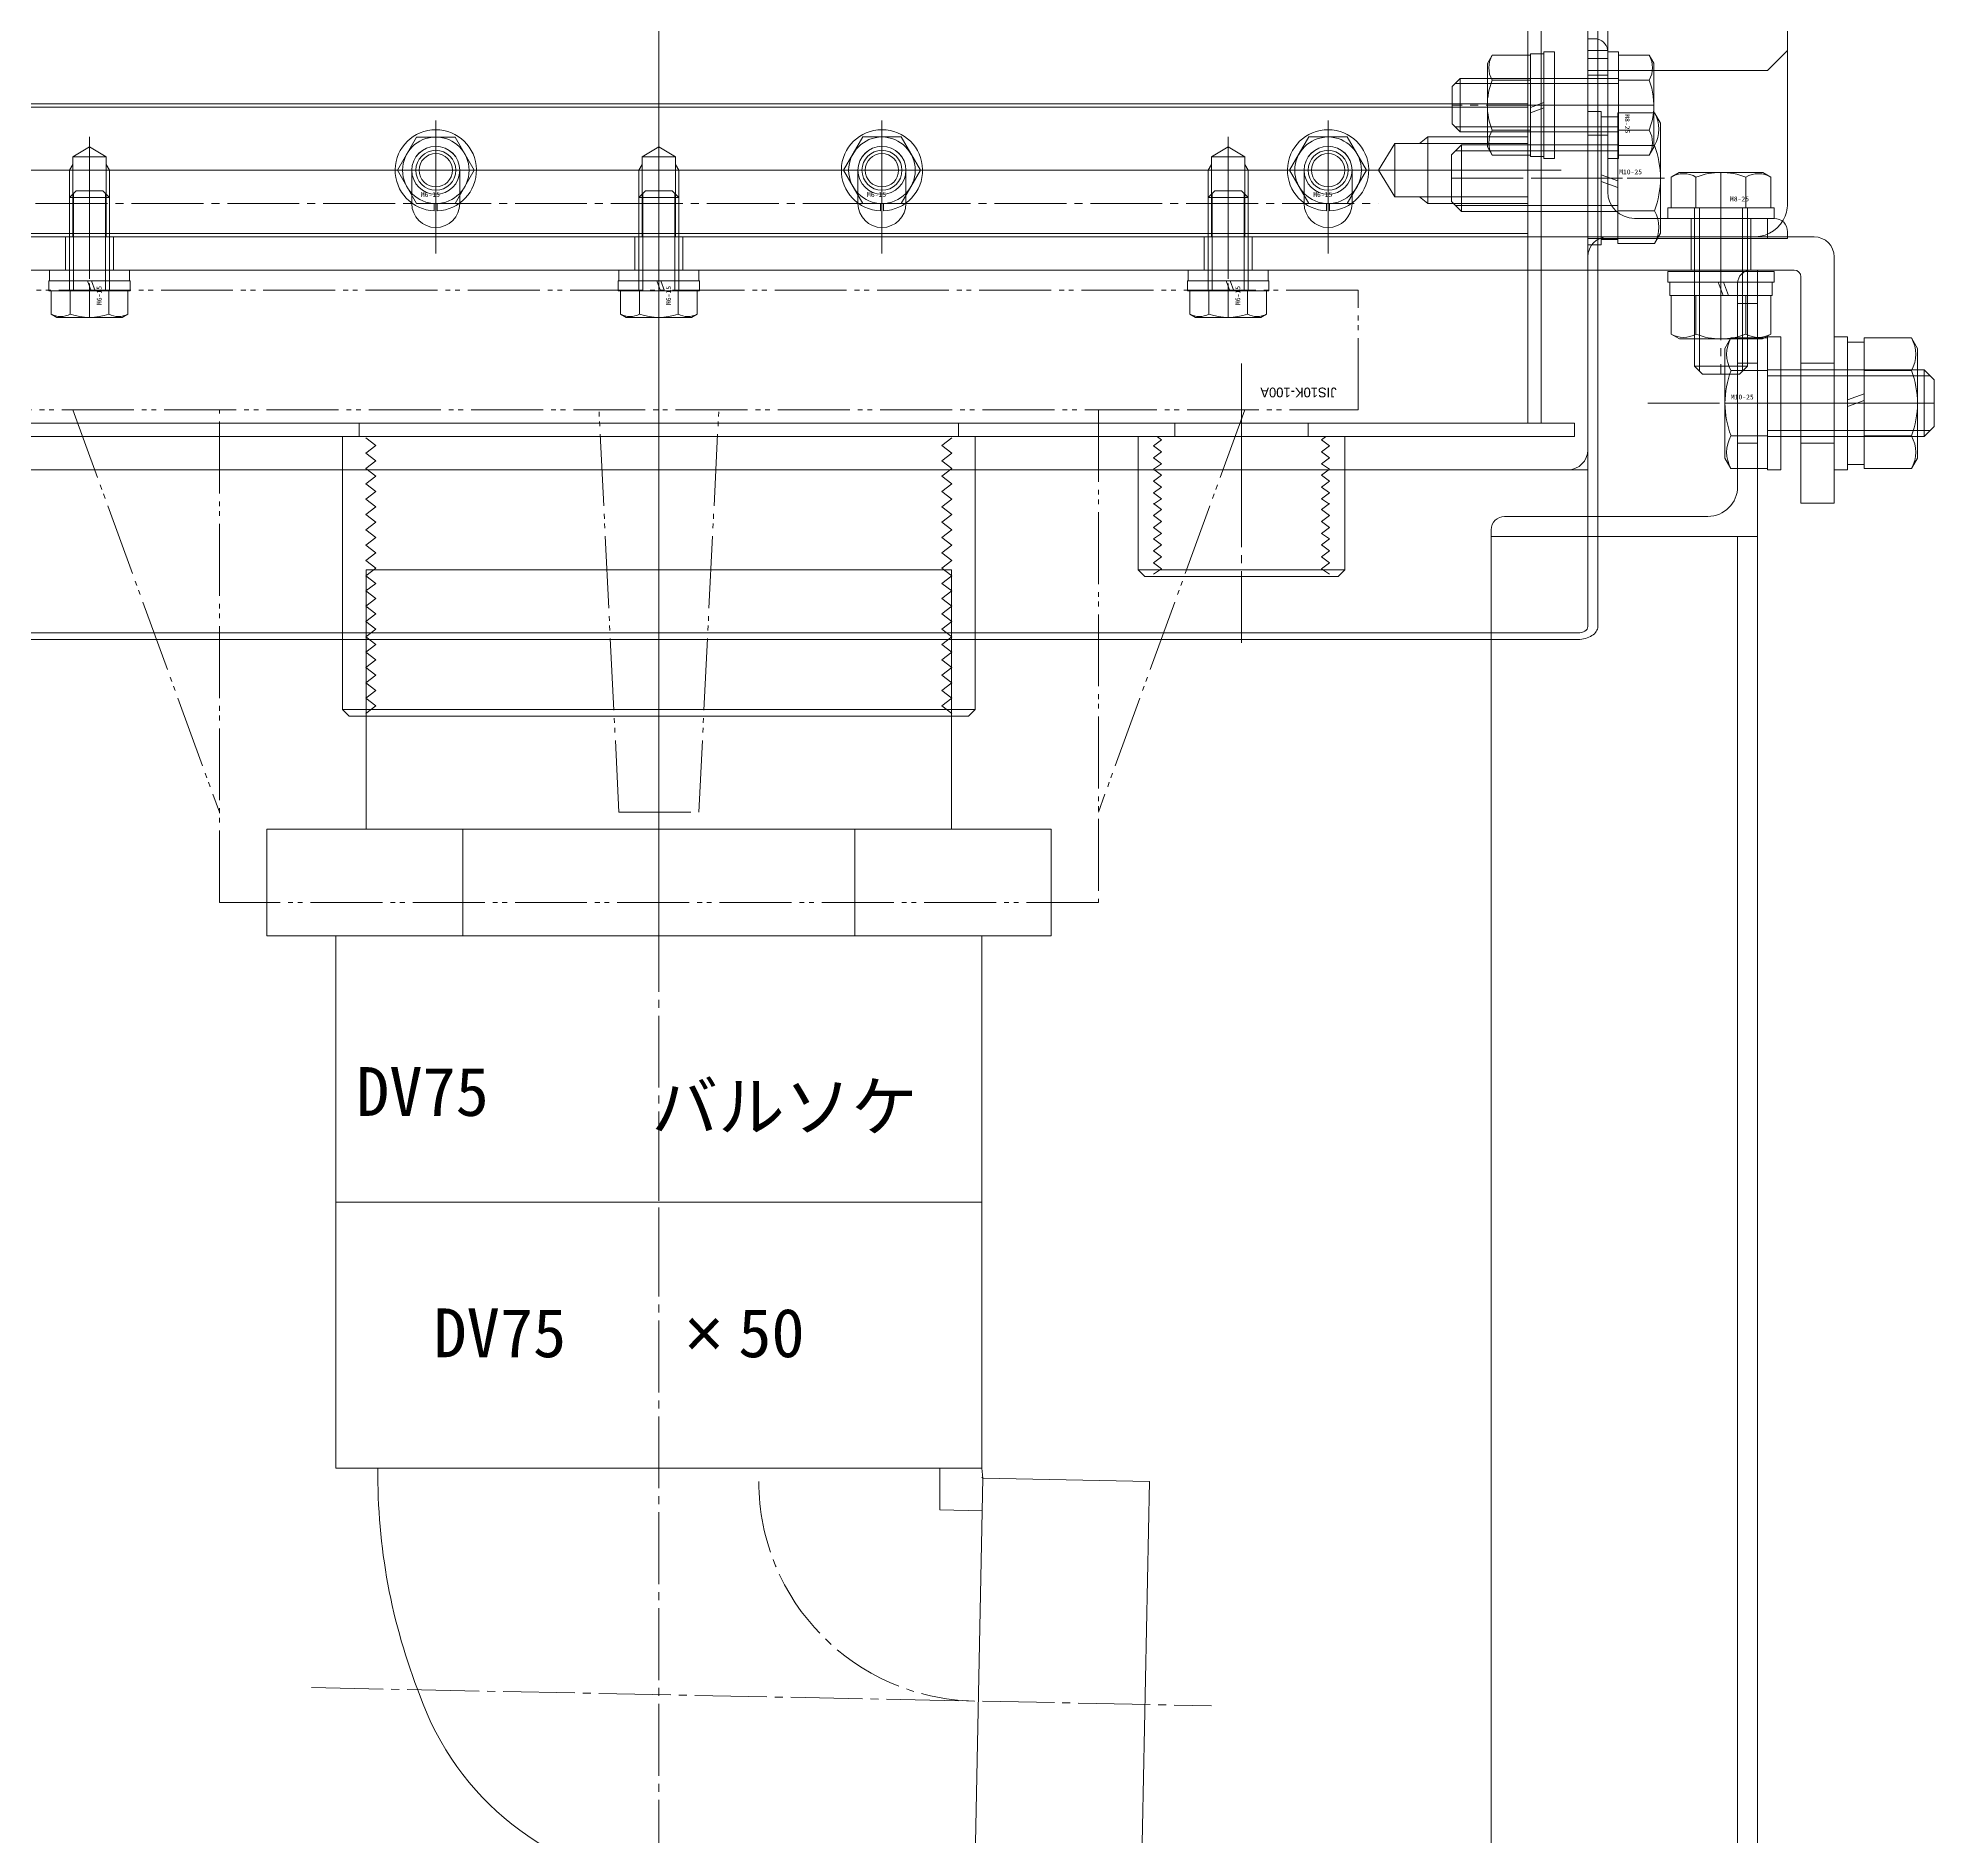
# Model space of a CAD drawing. Units: millimetres at full size. Extents: x -5218 to 5218, y -4308 to 3712.
# Drawn here: x -4409.5 to -4124.7, y 1249.3 to 1519.5 of the extents above; entities that cross this region are included whole.
import ezdxf
from ezdxf.enums import TextEntityAlignment as Align

# ---------------------------------------------------------------- set-up
doc = ezdxf.new("R2010")
doc.units = ezdxf.units.MM
doc.header["$LTSCALE"] = 1.2
doc.linetypes.add('CHAIN2', pattern=[12, 9, -1, 1, -1])
doc.linetypes.add('DOUBLE_CHAIN2', pattern=[12.8, 9, -1, 0.6, -0.6, 0.6, -1])
for name, color, linetype, lineweight in [('0-1_01_外形線', 134, 'Continuous', 9), ('0-2_03_かくれ線', 5, 'Continuous', 9), ('0-3_04_中心線', 4, 'CHAIN2', 9), ('0-6_05_仮想線', 7, 'DOUBLE_CHAIN2', 9), ('0-7_0', 134, 'Continuous', 9)]:
    doc.layers.add(name, color=color, linetype=linetype, lineweight=lineweight)
doc.styles.add('Arial', font='')
doc.styles.add('ＭＳ ゴシック', font='')
doc.styles.add('ＭＳ Ｐゴシック', font='')
doc.styles.get('Arial').set_extended_font_data('Arial')
doc.styles.get('ＭＳ ゴシック').set_extended_font_data('MS Gothic')
doc.styles.get('ＭＳ Ｐゴシック').set_extended_font_data('MS PGothic')

msp = doc.modelspace()

# ---------------------------------------------------------------- linework, layer by layer
at = {"layer": '0-1_01_外形線'}
for p, q in [((-4176.723, 1764.593), (-4176.723, 1431.042)), ((-4175.223, 1764.593), (-4175.223, 1431.042)), ((-4173.723, 1522.083), (-4173.723, 1517.586)), ((-4173.724, 1516.359), (-4175.224, 1516.359)), ((-4173.709, 1508.544), (-4173.724, 1517.359)), ((-4173.71, 1507.599), (-4173.71, 1517.359)), ((-4173.71, 1517.359), (-4172.11, 1517.359)), ((-4172.11, 1517.359), (-4172.11, 1508.214)), ((-4172.11, 1516.864), (-4172.11, 1508.214)), ((-4172.11, 1516.864), (-4167.506, 1516.864)), ((-4167.506, 1516.864), (-4166.81, 1515.659)), ((-4166.81, 1508.213), (-4166.81, 1515.659)), ((-4146.723, 1494.586), (-4146.722, 1517.588)), ((-4172.11, 1513.111), (-4167.506, 1513.111)), ((-4175.237, 1508.399), (-4174.707, 1508.399)), ((-4174.707, 1488.399), (-4174.707, 1508.399)), ((-4174.707, 1507.599), (-4172.207, 1507.599)), ((-4172.207, 1508.214), (-4166.711, 1508.214)), ((-4172.207, 1488.584), (-4172.207, 1508.214)), ((-4166.711, 1508.214), (-4165.807, 1506.649)), ((-4165.807, 1506.649), (-4165.807, 1490.149)), ((-4172.207, 1503.307), (-4166.711, 1503.307)), ((-4174.707, 1498.899), (-4172.207, 1497.989)), ((-4174.707, 1497.899), (-4172.207, 1496.989)), ((-4164.229, 1498.563), (-4163.024, 1499.259)), ((-4164.229, 1493.959), (-4164.229, 1498.563)), ((-4150.424, 1499.259), (-4163.024, 1499.259)), ((-4160.476, 1493.959), (-4160.476, 1498.563)), ((-4152.971, 1493.959), (-4152.971, 1498.563)), ((-4149.218, 1498.563), (-4150.424, 1499.259)), ((-4149.218, 1493.959), (-4149.218, 1498.563)), ((-4172.207, 1493.492), (-4166.711, 1493.492)), ((-4165.793, 1492.359), (-4148.724, 1492.359)), ((-4164.724, 1493.959), (-4148.724, 1493.959)), ((-4164.724, 1492.359), (-4164.724, 1493.959)), ((-4148.724, 1492.359), (-4164.724, 1492.359)), ((-4164.229, 1493.959), (-4149.218, 1493.959)), ((-4149.724, 1489.359), (-4149.724, 1492.359)), ((-4148.724, 1492.359), (-4148.724, 1493.959)), ((-4175.223, 1489.589), (-4142.723, 1489.589)), ((-4166.711, 1488.584), (-4165.807, 1490.149)), ((-4165.793, 1489.359), (-4146.724, 1489.359)), ((-4146.724, 1489.359), (-4146.724, 1490.359)), ((-4174.707, 1488.399), (-4175.237, 1488.399)), ((-4172.207, 1489.199), (-4174.707, 1489.199)), ((-4172.207, 1488.584), (-4166.711, 1488.584)), ((-4455.723, 1484.589), (-4176.723, 1484.589)), ((-4175.223, 1484.589), (-4145.723, 1484.589)), ((-4154.223, 1452.089), (-4154.223, 1482.589)), ((-4151.223, 1479.589), (-4154.223, 1479.589)), ((-4155.22, 1474.404), (-4156.123, 1472.839)), ((-4156.123, 1472.839), (-4156.123, 1456.339)), ((-4149.723, 1474.404), (-4155.22, 1474.404)), ((-4149.723, 1474.589), (-4149.723, 1454.589)), ((-4147.723, 1474.589), (-4149.723, 1474.589)), ((-4147.723, 1474.589), (-4147.723, 1454.589)), ((-4139.723, 1474.589), (-4139.723, 1454.589)), ((-4137.723, 1474.589), (-4139.723, 1474.589)), ((-4137.723, 1474.589), (-4137.723, 1454.589)), ((-4135.223, 1454.774), (-4135.223, 1474.404)), ((-4135.223, 1474.404), (-4128.127, 1474.404)), ((-4128.127, 1474.404), (-4127.223, 1472.839)), ((-4127.223, 1456.339), (-4127.223, 1472.839)), ((-4149.723, 1469.496), (-4155.22, 1469.496)), ((-4135.223, 1469.496), (-4128.127, 1469.496)), ((-4127.223, 1469.589), (-4127.223, 1459.589)), ((-4126.223, 1469.589), (-4124.723, 1468.089)), ((-4127.223, 1468.689), (-4125.323, 1468.689)), ((-4124.723, 1468.089), (-4124.723, 1461.089)), ((-4137.723, 1465.089), (-4135.223, 1465.999)), ((-4137.723, 1464.089), (-4135.223, 1464.999)), ((-4135.223, 1455.389), (-4135.223, 1464.999)), ((-4126.223, 1459.589), (-4124.723, 1461.089)), ((-4149.723, 1459.682), (-4155.22, 1459.682)), ((-4135.223, 1459.682), (-4128.127, 1459.682)), ((-4127.223, 1460.489), (-4125.323, 1460.489)), ((-4155.22, 1454.774), (-4156.123, 1456.339)), ((-4137.723, 1455.389), (-4135.223, 1455.389)), ((-4128.127, 1454.774), (-4127.223, 1456.339)), ((-4455.723, 1454.586), (-4176.723, 1454.586)), ((-4244.223, 1439.586), (-4244.223, 1454.586)), ((-4213.223, 1439.586), (-4213.223, 1454.586)), ((-4149.723, 1454.774), (-4155.22, 1454.774)), ((-4147.723, 1454.589), (-4149.723, 1454.589)), ((-4137.723, 1454.589), (-4139.723, 1454.589)), ((-4135.223, 1454.774), (-4128.127, 1454.774)), ((-4189.223, 1447.589), (-4158.723, 1447.589)), ((-4191.223, 1444.589), (-4191.223, 1445.589)), ((-4243.223, 1438.586), (-4214.223, 1438.586)), ((-4454.223, 1430.078), (-4178.223, 1430.078)), ((-4178.223, 1429.114), (-4454.223, 1429.114))]:
    msp.add_line(p, q, dxfattribs=at)
for points in [[(-4166.81, 1514.586), (-4149.723, 1514.586), (-4146.723, 1517.586), (-4146.723, 1607.439)], [(-4144.723, 1483.589), (-4144.723, 1449.589), (-4139.723, 1449.589), (-4139.723, 1486.589)], [(-4152.223, 1484.589), (-4151.223, 1484.589), (-4151.223, 1444.589), (-4191.223, 1444.589)], [(-4135.223, 1465.999), (-4135.223, 1473.789), (-4137.723, 1473.789)], [(-4127.223, 1469.589), (-4126.223, 1469.589), (-4126.223, 1459.589), (-4127.223, 1459.589)], [(-4191.223, 1244.589), (-4191.223, 1444.589), (-4151.223, 1444.589), (-4151.223, 1244.589)]]:
    msp.add_lwpolyline(points, dxfattribs=at)
for centre, radius, start, end in [((-4175.724, 1517.359), 2, 0, 75.52249), ((-4170.756, 1514.988), 3.753, 330.00001, 29.99999), ((-4177.275, 1509.359), 10.465, 353.7174, 21.01442), ((-4170.961, 1505.76), 4.907, 330.00001, 29.99999), ((-4179.586, 1498.399), 13.779, 339.136, 20.864), ((-4162.353, 1495.313), 3.753, 60.00001, 119.99999), ((-4156.724, 1488.794), 10.465, 68.98558, 111.01442), ((-4151.095, 1495.313), 3.753, 60.00001, 119.99999), ((-4170.961, 1491.038), 4.907, 330.00001, 29.99999), ((-4148.724, 1490.359), 2, 0, 90), ((-4151.723, 1494.586), 5, 329.96672, 0), ((-4142.723, 1486.589), 3, 0, 90), ((-4152.223, 1482.589), 2, 90, 180), ((-4145.723, 1483.589), 1, 0, 90), ((-4150.97, 1471.95), 4.907, 150.00001, 209.99999), ((-4132.377, 1471.95), 4.907, 330.00001, 29.99999), ((-4142.344, 1464.589), 13.779, 159.136, 200.864), ((-4141.002, 1464.589), 13.779, 339.136, 20.864), ((-4150.97, 1457.228), 4.907, 150.00001, 209.99999), ((-4132.377, 1457.228), 4.907, 330.00001, 29.99999), ((-4158.723, 1452.089), 4.5, 270, 0), ((-4189.223, 1445.589), 2, 90, 180)]:
    msp.add_arc(centre, radius, start, end, dxfattribs=at)
for major_axis in [(-1.5, 0), (-3, 0)]:
    msp.add_ellipse((-4178.223, 1431.042), major_axis=major_axis, ratio=0.642788, start_param=1.5707963, end_param=3.1415927, dxfattribs=at)
at = {"layer": '0-2_03_かくれ線'}
for p, q in [((-4185.723, 1461.586), (-4185.723, 1829.586)), ((-4146.723, 1796.586), (-4146.723, 1517.586)), ((-4176.723, 1514.586), (-4176.723, 1619.586)), ((-4176.724, 1489.359), (-4176.724, 1519.359)), ((-4176.724, 1519.359), (-4175.724, 1519.359)), ((-4191.81, 1515.609), (-4191.81, 1503.109)), ((-4185.31, 1517.059), (-4185.31, 1509.031)), ((-4183.31, 1517.059), (-4185.31, 1517.059)), ((-4185.31, 1516.864), (-4185.31, 1501.853)), ((-4183.31, 1501.359), (-4183.31, 1517.359)), ((-4183.31, 1517.359), (-4181.71, 1517.359)), ((-4183.31, 1517.059), (-4183.31, 1509.759)), ((-4181.71, 1517.359), (-4181.71, 1501.359)), ((-4176.724, 1516.359), (-4175.224, 1516.359)), ((-4176.723, 1517.586), (-4173.723, 1517.586)), ((-4173.723, 1517.586), (-4173.723, 1514.586)), ((-4196.81, 1512.459), (-4197.11, 1512.159)), ((-4197.11, 1506.559), (-4197.11, 1512.159)), ((-4195.91, 1513.359), (-4196.81, 1512.459)), ((-4191.81, 1512.609), (-4196.66, 1512.609)), ((-4195.91, 1505.359), (-4195.91, 1513.359)), ((-4191.81, 1513.359), (-4195.91, 1513.359)), ((-4172.11, 1513.359), (-4191.81, 1513.359)), ((-4172.11, 1512.609), (-4191.81, 1512.609)), ((-4185.31, 1513.111), (-4191.085, 1513.111)), ((-4176.724, 1513.859), (-4173.724, 1513.859)), ((-4166.81, 1514.586), (-4176.723, 1514.586)), ((-4446.723, 1509.589), (-4185.723, 1509.589)), ((-4185.723, 1489.589), (-4185.723, 1509.589)), ((-4183.31, 1509.759), (-4185.31, 1509.031)), ((-4446.723, 1509.089), (-4185.723, 1509.089)), ((-4196.81, 1506.259), (-4197.11, 1506.559)), ((-4183.31, 1508.959), (-4185.31, 1508.231)), ((-4185.31, 1508.231), (-4185.31, 1501.659)), ((-4183.31, 1508.959), (-4183.31, 1501.659)), ((-4176.707, 1488.399), (-4176.707, 1508.399)), ((-4175.237, 1508.399), (-4176.707, 1508.399)), ((-4173.724, 1508.544), (-4173.724, 1496.359)), ((-4173.71, 1507.599), (-4173.71, 1501.359)), ((-4172.11, 1508.214), (-4172.11, 1501.359)), ((-4166.81, 1508.213), (-4166.81, 1503.059)), ((-4401.723, 1487.089), (-4401.723, 1504.589)), ((-4352.61, 1504.586), (-4355.496, 1499.586)), ((-4346.836, 1504.586), (-4352.61, 1504.586)), ((-4349.723, 1494.589), (-4349.723, 1504.589)), ((-4343.949, 1499.586), (-4346.836, 1504.586)), ((-4316.223, 1487.089), (-4316.223, 1504.589)), ((-4285.61, 1504.589), (-4288.497, 1499.589)), ((-4279.836, 1504.589), (-4285.61, 1504.589)), ((-4282.723, 1494.589), (-4282.723, 1504.589)), ((-4276.95, 1499.589), (-4279.836, 1504.589)), ((-4230.723, 1487.089), (-4230.723, 1504.589)), ((-4218.61, 1504.589), (-4221.497, 1499.589)), ((-4212.836, 1504.589), (-4218.61, 1504.589)), ((-4215.723, 1494.589), (-4215.723, 1504.589)), ((-4209.95, 1499.589), (-4212.836, 1504.589)), ((-4208.173, 1499.589), (-4205.719, 1503.589)), ((-4185.723, 1503.589), (-4205.719, 1503.589)), ((-4205.719, 1503.589), (-4205.719, 1499.589)), ((-4200.723, 1504.589), (-4202.022, 1503.589)), ((-4185.723, 1504.589), (-4200.723, 1504.589)), ((-4200.723, 1504.589), (-4200.723, 1494.589)), ((-4195.91, 1505.359), (-4196.81, 1506.259)), ((-4191.81, 1506.109), (-4196.66, 1506.109)), ((-4191.81, 1505.359), (-4195.91, 1505.359)), ((-4172.11, 1506.109), (-4191.81, 1506.109)), ((-4172.11, 1505.359), (-4191.81, 1505.359)), ((-4185.31, 1505.606), (-4191.085, 1505.606)), ((-4176.724, 1504.859), (-4173.724, 1504.859)), ((-4172.11, 1505.606), (-4167.506, 1505.606)), ((-4404.223, 1501.589), (-4401.723, 1503.091)), ((-4401.723, 1503.091), (-4399.223, 1501.589)), ((-4399.223, 1501.589), (-4399.223, 1489.589)), ((-4318.723, 1501.589), (-4316.223, 1503.091)), ((-4316.223, 1503.091), (-4313.723, 1501.589)), ((-4313.723, 1501.589), (-4313.723, 1489.589)), ((-4233.223, 1501.589), (-4230.723, 1503.091)), ((-4230.723, 1503.091), (-4228.223, 1501.589)), ((-4228.223, 1501.589), (-4228.223, 1489.589)), ((-4195.707, 1503.399), (-4197.207, 1501.899)), ((-4197.207, 1501.899), (-4197.207, 1494.899)), ((-4172.207, 1502.499), (-4196.607, 1502.499)), ((-4172.207, 1503.399), (-4195.707, 1503.399)), ((-4195.707, 1503.399), (-4195.707, 1493.399)), ((-4185.31, 1501.659), (-4183.31, 1501.659)), ((-4183.31, 1501.359), (-4181.71, 1501.359)), ((-4173.71, 1501.359), (-4172.11, 1501.359)), ((-4172.11, 1501.853), (-4167.506, 1501.853)), ((-4167.506, 1501.853), (-4166.81, 1503.059)), ((-4451.723, 1499.589), (-4180.723, 1499.589)), ((-4404.223, 1500.455), (-4404.723, 1499.589)), ((-4404.723, 1489.589), (-4404.723, 1499.589)), ((-4399.223, 1500.455), (-4398.723, 1499.589)), ((-4353.323, 1499.589), (-4353.323, 1494.589)), ((-4346.836, 1494.586), (-4343.949, 1499.586)), ((-4346.123, 1494.589), (-4346.123, 1499.589)), ((-4318.723, 1500.455), (-4319.223, 1499.589)), ((-4319.223, 1489.589), (-4319.223, 1499.589)), ((-4313.723, 1500.455), (-4313.223, 1499.589)), ((-4286.323, 1499.589), (-4286.323, 1494.589)), ((-4279.836, 1494.589), (-4276.95, 1499.589)), ((-4279.123, 1494.589), (-4279.123, 1499.589)), ((-4233.223, 1500.455), (-4233.723, 1499.589)), ((-4233.723, 1489.589), (-4233.723, 1499.589)), ((-4228.223, 1500.455), (-4227.723, 1499.589)), ((-4219.323, 1499.589), (-4219.323, 1494.589)), ((-4212.836, 1494.589), (-4209.95, 1499.589)), ((-4212.123, 1494.589), (-4212.123, 1499.589)), ((-4404.723, 1495.489), (-4404.523, 1495.689)), ((-4404.723, 1495.489), (-4398.723, 1495.489)), ((-4404.723, 1481.489), (-4404.723, 1495.489)), ((-4404.523, 1495.689), (-4403.723, 1496.489)), ((-4404.123, 1496.089), (-4404.123, 1495.689)), ((-4404.123, 1481.489), (-4404.123, 1495.689)), ((-4403.723, 1496.489), (-4399.723, 1496.489)), ((-4398.923, 1495.689), (-4399.723, 1496.489)), ((-4399.323, 1496.089), (-4399.323, 1495.689)), ((-4399.323, 1481.489), (-4399.323, 1495.689)), ((-4398.723, 1495.489), (-4398.923, 1495.689)), ((-4398.723, 1481.489), (-4398.723, 1495.489)), ((-4319.223, 1495.489), (-4319.023, 1495.689)), ((-4319.223, 1495.489), (-4313.223, 1495.489)), ((-4319.223, 1481.489), (-4319.223, 1495.489)), ((-4319.023, 1495.689), (-4318.223, 1496.489)), ((-4318.623, 1496.089), (-4318.623, 1495.689)), ((-4318.623, 1481.489), (-4318.623, 1495.689)), ((-4318.223, 1496.489), (-4314.223, 1496.489)), ((-4313.423, 1495.689), (-4314.223, 1496.489)), ((-4313.823, 1496.089), (-4313.823, 1495.689)), ((-4313.823, 1481.489), (-4313.823, 1495.689)), ((-4313.223, 1495.489), (-4313.423, 1495.689)), ((-4313.223, 1481.489), (-4313.223, 1495.489)), ((-4233.723, 1495.489), (-4233.523, 1495.689)), ((-4233.723, 1495.489), (-4227.723, 1495.489)), ((-4233.723, 1481.489), (-4233.723, 1495.489)), ((-4233.523, 1495.689), (-4232.723, 1496.489)), ((-4233.123, 1496.089), (-4233.123, 1495.689)), ((-4233.123, 1481.489), (-4233.123, 1495.689)), ((-4232.723, 1496.489), (-4228.723, 1496.489)), ((-4227.923, 1495.689), (-4228.723, 1496.489)), ((-4228.323, 1496.089), (-4228.323, 1495.689)), ((-4228.323, 1481.489), (-4228.323, 1495.689)), ((-4227.723, 1495.489), (-4227.923, 1495.689)), ((-4227.723, 1481.489), (-4227.723, 1495.489)), ((-4185.723, 1495.589), (-4205.719, 1495.589)), ((-4200.723, 1494.589), (-4202.022, 1495.589)), ((-4349.948, 1494.586), (-4349.948, 1493.491)), ((-4349.498, 1494.586), (-4349.498, 1493.491)), ((-4282.948, 1494.589), (-4282.948, 1493.493)), ((-4282.498, 1494.589), (-4282.498, 1493.493)), ((-4215.948, 1494.589), (-4215.948, 1493.493)), ((-4215.498, 1494.589), (-4215.498, 1493.493)), ((-4185.723, 1494.589), (-4200.723, 1494.589)), ((-4195.707, 1493.399), (-4197.207, 1494.899)), ((-4172.207, 1494.299), (-4196.607, 1494.299)), ((-4172.207, 1493.399), (-4195.707, 1493.399)), ((-4165.793, 1492.359), (-4169.724, 1492.359)), ((-4161.224, 1489.359), (-4161.224, 1492.359)), ((-4160.724, 1493.959), (-4160.724, 1474.259)), ((-4159.974, 1493.959), (-4159.974, 1474.259)), ((-4153.474, 1493.959), (-4153.474, 1474.259)), ((-4152.724, 1493.959), (-4152.724, 1474.259)), ((-4152.224, 1489.359), (-4152.224, 1492.359)), ((-4175.223, 1489.589), (-4457.223, 1489.589)), ((-4446.723, 1490.089), (-4185.723, 1490.089)), ((-4446.723, 1489.589), (-4185.723, 1489.589)), ((-4405.323, 1489.589), (-4405.323, 1484.589)), ((-4398.123, 1489.589), (-4398.123, 1484.589)), ((-4319.823, 1489.589), (-4319.823, 1484.589)), ((-4312.623, 1489.589), (-4312.623, 1484.589)), ((-4234.323, 1489.589), (-4234.323, 1484.589)), ((-4227.123, 1489.589), (-4227.123, 1484.589)), ((-4176.724, 1489.359), (-4165.793, 1489.359)), ((-4151.723, 1489.586), (-4173.723, 1489.586)), ((-4161.223, 1489.589), (-4161.223, 1484.589)), ((-4152.223, 1489.589), (-4152.223, 1484.589)), ((-4176.723, 1486.586), (-4176.723, 1457.586)), ((-4175.237, 1488.399), (-4176.707, 1488.399)), ((-4457.223, 1484.589), (-4175.223, 1484.589)), ((-4407.723, 1482.989), (-4407.723, 1484.589)), ((-4395.723, 1484.589), (-4407.723, 1484.589)), ((-4395.723, 1482.989), (-4395.723, 1484.589)), ((-4322.223, 1482.989), (-4322.223, 1484.589)), ((-4310.223, 1484.589), (-4322.223, 1484.589)), ((-4310.223, 1482.989), (-4310.223, 1484.589)), ((-4236.723, 1482.989), (-4236.723, 1484.589)), ((-4224.723, 1484.589), (-4236.723, 1484.589)), ((-4224.723, 1482.989), (-4224.723, 1484.589)), ((-4164.724, 1484.359), (-4148.724, 1484.359)), ((-4164.724, 1482.759), (-4164.724, 1484.359)), ((-4148.724, 1482.759), (-4148.724, 1484.359)), ((-4407.823, 1482.989), (-4402.023, 1482.989)), ((-4407.823, 1482.989), (-4407.823, 1481.489)), ((-4407.823, 1481.489), (-4401.477, 1481.489)), ((-4395.723, 1482.989), (-4407.723, 1482.989)), ((-4407.496, 1481.489), (-4407.496, 1477.993)), ((-4407.496, 1481.489), (-4395.949, 1481.489)), ((-4404.61, 1481.489), (-4404.61, 1477.993)), ((-4402.023, 1482.989), (-4401.477, 1481.489)), ((-4401.423, 1482.989), (-4395.623, 1482.989)), ((-4401.423, 1482.989), (-4400.877, 1481.489)), ((-4400.877, 1481.489), (-4395.623, 1481.489)), ((-4398.836, 1481.489), (-4398.836, 1477.993)), ((-4395.949, 1481.489), (-4395.949, 1477.993)), ((-4395.623, 1481.489), (-4395.623, 1482.989)), ((-4322.323, 1482.989), (-4316.523, 1482.989)), ((-4322.323, 1482.989), (-4322.323, 1481.489)), ((-4322.323, 1481.489), (-4315.977, 1481.489)), ((-4310.223, 1482.989), (-4322.223, 1482.989)), ((-4321.996, 1481.489), (-4321.996, 1477.993)), ((-4321.996, 1481.489), (-4310.45, 1481.489)), ((-4319.11, 1481.489), (-4319.11, 1477.993)), ((-4316.523, 1482.989), (-4315.977, 1481.489)), ((-4315.923, 1482.989), (-4310.123, 1482.989)), ((-4315.923, 1482.989), (-4315.377, 1481.489)), ((-4315.377, 1481.489), (-4310.123, 1481.489)), ((-4313.336, 1481.489), (-4313.336, 1477.993)), ((-4310.45, 1481.489), (-4310.45, 1477.993)), ((-4310.123, 1481.489), (-4310.123, 1482.989)), ((-4236.823, 1482.989), (-4231.023, 1482.989)), ((-4236.823, 1482.989), (-4236.823, 1481.489)), ((-4236.823, 1481.489), (-4230.477, 1481.489)), ((-4224.723, 1482.989), (-4236.723, 1482.989)), ((-4236.497, 1481.489), (-4236.497, 1477.993)), ((-4236.497, 1481.489), (-4224.95, 1481.489)), ((-4233.61, 1481.489), (-4233.61, 1477.993)), ((-4231.023, 1482.989), (-4230.477, 1481.489)), ((-4230.423, 1482.989), (-4224.623, 1482.989)), ((-4230.423, 1482.989), (-4229.877, 1481.489)), ((-4229.877, 1481.489), (-4224.623, 1481.489)), ((-4227.836, 1481.489), (-4227.836, 1477.993)), ((-4224.95, 1481.489), (-4224.95, 1477.993)), ((-4224.623, 1481.489), (-4224.623, 1482.989)), ((-4148.724, 1482.759), (-4164.724, 1482.759)), ((-4164.424, 1482.759), (-4157.124, 1482.759)), ((-4164.424, 1482.759), (-4164.424, 1480.759)), ((-4164.424, 1480.759), (-4156.396, 1480.759)), ((-4164.229, 1480.759), (-4149.218, 1480.759)), ((-4160.476, 1480.759), (-4160.476, 1474.984)), ((-4157.124, 1482.759), (-4156.396, 1480.759)), ((-4156.324, 1482.759), (-4149.024, 1482.759)), ((-4156.324, 1482.759), (-4155.596, 1480.759)), ((-4155.596, 1480.759), (-4149.024, 1480.759)), ((-4152.971, 1480.759), (-4152.971, 1474.984)), ((-4149.024, 1480.759), (-4149.024, 1482.759)), ((-4407.496, 1477.993), (-4406.623, 1477.489)), ((-4395.949, 1477.993), (-4396.823, 1477.489)), ((-4321.996, 1477.993), (-4321.123, 1477.489)), ((-4310.45, 1477.993), (-4311.323, 1477.489)), ((-4236.497, 1477.993), (-4235.623, 1477.489)), ((-4224.95, 1477.993), (-4225.823, 1477.489)), ((-4406.623, 1477.489), (-4396.823, 1477.489)), ((-4321.123, 1477.489), (-4311.323, 1477.489)), ((-4235.623, 1477.489), (-4225.823, 1477.489)), ((-4162.974, 1474.259), (-4150.474, 1474.259)), ((-4160.724, 1474.259), (-4160.724, 1470.159)), ((-4159.974, 1474.259), (-4159.974, 1469.409)), ((-4153.474, 1474.259), (-4153.474, 1469.409)), ((-4152.724, 1474.259), (-4152.724, 1470.159)), ((-4152.724, 1470.159), (-4160.724, 1470.159)), ((-4160.724, 1470.159), (-4159.824, 1469.259)), ((-4154.223, 1470.589), (-4151.223, 1470.589)), ((-4152.724, 1470.159), (-4153.624, 1469.259)), ((-4149.723, 1469.589), (-4127.223, 1469.589)), ((-4139.723, 1470.589), (-4144.723, 1470.589)), ((-4159.824, 1469.259), (-4159.524, 1468.959)), ((-4153.924, 1468.959), (-4159.524, 1468.959)), ((-4153.624, 1469.259), (-4153.924, 1468.959)), ((-4149.723, 1468.689), (-4127.223, 1468.689)), ((-4361.223, 1459.586), (-4361.223, 1461.586)), ((-4271.223, 1459.586), (-4271.223, 1461.586)), ((-4238.723, 1459.586), (-4238.723, 1461.586)), ((-4218.723, 1459.586), (-4218.723, 1461.586)), ((-4363.723, 1459.586), (-4268.723, 1459.586)), ((-4363.723, 1429.114), (-4363.723, 1459.586)), ((-4268.723, 1429.114), (-4268.723, 1459.586)), ((-4244.223, 1459.586), (-4213.223, 1459.586)), ((-4244.223, 1454.586), (-4244.223, 1459.586)), ((-4213.223, 1454.586), (-4213.223, 1459.586)), ((-4154.223, 1458.589), (-4151.223, 1458.589)), ((-4149.723, 1460.489), (-4127.223, 1460.489)), ((-4149.723, 1459.589), (-4127.223, 1459.589)), ((-4139.723, 1458.589), (-4144.723, 1458.589)), ((-4189.723, 1454.586), (-4442.723, 1454.586)), ((-4244.223, 1454.586), (-4244.223, 1439.586)), ((-4213.223, 1439.586), (-4213.223, 1454.586)), ((-4189.723, 1454.586), (-4179.723, 1454.586)), ((-4154.223, 1444.589), (-4154.223, 94.59)), ((-4360.165, 1439.586), (-4360.165, 1417.586)), ((-4272.281, 1439.586), (-4360.165, 1439.586)), ((-4272.281, 1439.586), (-4272.281, 1417.586)), ((-4243.223, 1438.586), (-4244.223, 1439.586)), ((-4244.223, 1439.586), (-4213.223, 1439.586)), ((-4243.223, 1438.586), (-4214.223, 1438.586)), ((-4214.223, 1438.586), (-4213.223, 1439.586))]:
    msp.add_line(p, q, dxfattribs=at)
for points in [[(-4183.723, 1829.586), (-4448.723, 1829.586), (-4448.723, 1461.586), (-4183.723, 1461.586)], [(-4176.723, 1614.589), (-4455.723, 1614.589), (-4455.723, 1484.589), (-4176.723, 1484.589)], [(-4178.723, 1459.586), (-4453.723, 1459.586), (-4453.723, 1461.586), (-4178.723, 1461.586)]]:
    msp.add_lwpolyline(points, close=True, dxfattribs=at)
for points in [[(-4176.723, 1621.589), (-4176.723, 1489.589), (-4185.723, 1489.589), (-4185.723, 1621.589)], [(-4185.31, 1516.864), (-4191.085, 1516.864), (-4191.81, 1515.609)], [(-4404.223, 1489.589), (-4404.223, 1501.589), (-4399.223, 1501.589)], [(-4318.723, 1489.589), (-4318.723, 1501.589), (-4313.723, 1501.589)], [(-4233.223, 1489.589), (-4233.223, 1501.589), (-4228.223, 1501.589)], [(-4185.31, 1501.853), (-4191.085, 1501.853), (-4191.81, 1503.109)], [(-4398.723, 1489.589), (-4398.723, 1499.589), (-4404.723, 1499.589)], [(-4355.496, 1499.586), (-4352.61, 1494.586), (-4346.836, 1494.586)], [(-4313.223, 1489.589), (-4313.223, 1499.589), (-4319.223, 1499.589)], [(-4288.497, 1499.589), (-4285.61, 1494.589), (-4279.836, 1494.589)], [(-4227.723, 1489.589), (-4227.723, 1499.589), (-4233.723, 1499.589)], [(-4221.497, 1499.589), (-4218.61, 1494.589), (-4212.836, 1494.589)], [(-4208.173, 1499.589), (-4205.719, 1495.589), (-4205.719, 1499.589)], [(-4164.229, 1480.759), (-4164.229, 1474.984), (-4162.974, 1474.259)], [(-4149.218, 1480.759), (-4149.218, 1474.984), (-4150.474, 1474.259)], [(-4360.223, 1417.986), (-4358.723, 1419.136), (-4360.223, 1420.286), (-4358.723, 1421.436), (-4360.223, 1422.586), (-4358.723, 1423.736), (-4360.223, 1424.886), (-4358.723, 1426.036), (-4360.223, 1427.186), (-4358.723, 1428.336), (-4360.223, 1429.486), (-4358.723, 1430.636), (-4360.223, 1431.786), (-4358.723, 1432.936), (-4360.223, 1434.086), (-4358.723, 1435.236), (-4360.223, 1436.386), (-4358.723, 1437.536), (-4360.223, 1438.686), (-4358.723, 1439.836), (-4360.223, 1440.986), (-4358.723, 1442.136), (-4360.223, 1443.286), (-4358.723, 1444.436), (-4360.223, 1445.586), (-4358.723, 1446.736), (-4360.223, 1447.886), (-4358.723, 1449.036), (-4360.223, 1450.186), (-4358.723, 1451.336), (-4360.223, 1452.486), (-4358.723, 1453.636), (-4360.223, 1454.786), (-4358.723, 1455.936), (-4360.223, 1457.086), (-4358.723, 1458.236), (-4360.223, 1459.386)], [(-4272.223, 1417.986), (-4273.723, 1419.136), (-4272.223, 1420.286), (-4273.723, 1421.436), (-4272.223, 1422.586), (-4273.723, 1423.736), (-4272.223, 1424.886), (-4273.723, 1426.036), (-4272.223, 1427.186), (-4273.723, 1428.336), (-4272.223, 1429.486), (-4273.723, 1430.636), (-4272.223, 1431.786), (-4273.723, 1432.936), (-4272.223, 1434.086), (-4273.723, 1435.236), (-4272.223, 1436.386), (-4273.723, 1437.536), (-4272.223, 1438.686), (-4273.723, 1439.836), (-4272.223, 1440.986), (-4273.723, 1442.136), (-4272.223, 1443.286), (-4273.723, 1444.436), (-4272.223, 1445.586), (-4273.723, 1446.736), (-4272.223, 1447.886), (-4273.723, 1449.036), (-4272.223, 1450.186), (-4273.723, 1451.336), (-4272.223, 1452.486), (-4273.723, 1453.636), (-4272.223, 1454.786), (-4273.723, 1455.936), (-4272.223, 1457.086), (-4273.723, 1458.236), (-4272.223, 1459.386)], [(-4241.923, 1449.408), (-4240.723, 1450.208), (-4241.923, 1451.108), (-4240.723, 1452.008), (-4241.923, 1452.908), (-4240.723, 1453.808), (-4241.923, 1454.708), (-4240.723, 1455.508), (-4241.923, 1456.408), (-4240.723, 1457.308), (-4241.923, 1458.208), (-4240.723, 1459.108), (-4241.323, 1459.558)], [(-4215.523, 1449.408), (-4216.723, 1450.208), (-4215.523, 1451.108), (-4216.723, 1452.008), (-4215.523, 1452.908), (-4216.723, 1453.808), (-4215.523, 1454.708), (-4216.723, 1455.508), (-4215.523, 1456.408), (-4216.723, 1457.308), (-4215.523, 1458.208), (-4216.723, 1459.108), (-4216.123, 1459.558)], [(-4241.923, 1438.909), (-4240.723, 1439.709), (-4241.923, 1440.609), (-4240.723, 1441.509), (-4241.923, 1442.409), (-4240.723, 1443.309), (-4241.923, 1444.209), (-4240.723, 1445.009), (-4241.923, 1445.909), (-4240.723, 1446.809), (-4241.923, 1447.709), (-4240.723, 1448.609), (-4241.923, 1449.509)], [(-4215.523, 1438.909), (-4216.723, 1439.709), (-4215.523, 1440.609), (-4216.723, 1441.509), (-4215.523, 1442.409), (-4216.723, 1443.309), (-4215.523, 1444.209), (-4216.723, 1445.009), (-4215.523, 1445.909), (-4216.723, 1446.809), (-4215.523, 1447.709), (-4216.723, 1448.609), (-4215.523, 1449.509)]]:
    msp.add_lwpolyline(points, dxfattribs=at)
for centre, radius in [((-4349.723, 1499.586), 5), ((-4282.723, 1499.589), 5), ((-4215.723, 1499.589), 5), ((-4349.723, 1499.586), 3.6), ((-4349.723, 1499.589), 3), ((-4349.723, 1499.589), 2.5), ((-4282.723, 1499.586), 3.6), ((-4282.723, 1499.589), 3), ((-4282.723, 1499.589), 2.5), ((-4215.723, 1499.586), 3.6), ((-4215.723, 1499.589), 3), ((-4215.723, 1499.589), 2.5)]:
    msp.add_circle(centre, radius, dxfattribs=at)
for centre, radius, start, end in [((-4175.724, 1517.359), 2, 75.52249, 90), ((-4187.835, 1514.988), 3.753, 150.00001, 209.99999), ((-4181.733, 1509.359), 10.076, 158.13461, 201.86539), ((-4177.275, 1509.359), 10.465, 338.98558, 353.7174), ((-4349.723, 1499.586), 6.1, 272.11385, 267.88615), ((-4282.723, 1499.589), 6.1, 272.11385, 267.88615), ((-4215.723, 1499.589), 6.1, 272.11385, 267.88615), ((-4187.835, 1503.729), 3.753, 150.00001, 209.99999), ((-4170.756, 1503.729), 3.753, 330.00001, 29.99999), ((-4349.723, 1499.589), 3.6, 0, 180), ((-4282.723, 1499.589), 3.6, 0, 180), ((-4215.723, 1499.589), 3.6, 0, 180), ((-4169.724, 1496.359), 4, 180, 270), ((-4349.723, 1494.589), 3.6, 180, 0), ((-4282.723, 1494.589), 3.6, 180, 0), ((-4215.723, 1494.589), 3.6, 180, 0), ((-4173.723, 1486.586), 3, 90, 180), ((-4151.723, 1494.586), 5, 264.26083, 329.96672), ((-4406.053, 1480.493), 2.887, 240.00001, 299.99999), ((-4401.723, 1486.003), 8.514, 250.18087, 289.81913), ((-4397.393, 1480.493), 2.887, 240.00001, 299.99999), ((-4320.553, 1480.493), 2.887, 240.00001, 299.99999), ((-4316.223, 1486.003), 8.514, 250.18087, 289.81913), ((-4311.893, 1480.493), 2.887, 240.00001, 299.99999), ((-4235.053, 1480.493), 2.887, 240.00001, 299.99999), ((-4230.723, 1486.003), 8.514, 250.18087, 289.81913), ((-4226.393, 1480.493), 2.887, 240.00001, 299.99999), ((-4162.353, 1478.234), 3.753, 240.00001, 299.99999), ((-4156.724, 1484.335), 10.076, 248.13461, 291.86539), ((-4151.095, 1478.234), 3.753, 240.00001, 299.99999), ((-4179.723, 1457.586), 3, 270, 0)]:
    msp.add_arc(centre, radius, start, end, dxfattribs=at)
at = {"layer": '0-3_04_中心線'}
for p, q in [((-4316.223, 1829.586), (-4316.223, 1454.586)), ((-4316.223, 1461.586), (-4316.223, 1829.586)), ((-4316.223, 1484.589), (-4316.223, 1614.589)), ((-4166.81, 1509.359), (-4197.11, 1509.359)), ((-4181.724, 1509.359), (-4168.724, 1509.359)), ((-4349.723, 1507.089), (-4349.723, 1487.089)), ((-4349.723, 1492.092), (-4349.723, 1507.086)), ((-4282.723, 1507.089), (-4282.723, 1487.089)), ((-4282.723, 1492.092), (-4282.723, 1507.086)), ((-4215.723, 1507.089), (-4215.723, 1487.089)), ((-4215.723, 1492.086), (-4215.723, 1507.086)), ((-4349.723, 1505.686), (-4349.723, 1493.486)), ((-4282.723, 1505.689), (-4282.723, 1493.489)), ((-4215.723, 1505.689), (-4215.723, 1493.489)), ((-4424.223, 1499.589), (-4208.223, 1499.589)), ((-4424.223, 1499.586), (-4208.223, 1499.586)), ((-4343.623, 1499.586), (-4355.823, 1499.586)), ((-4276.623, 1499.589), (-4288.823, 1499.589)), ((-4209.623, 1499.589), (-4221.823, 1499.589)), ((-4197.207, 1498.399), (-4165.207, 1498.399)), ((-4184.707, 1498.399), (-4165.807, 1498.399)), ((-4156.724, 1499.259), (-4156.724, 1468.959)), ((-4401.723, 1496.489), (-4401.723, 1477.489)), ((-4316.223, 1496.489), (-4316.223, 1477.489)), ((-4230.723, 1496.489), (-4230.723, 1477.489)), ((-4156.724, 1484.359), (-4156.724, 1497.359)), ((-4424.223, 1494.589), (-4208.223, 1494.589)), ((-4401.723, 1494.589), (-4401.723, 1479.589)), ((-4316.223, 1494.589), (-4316.223, 1479.589)), ((-4230.723, 1494.589), (-4230.723, 1479.589)), ((-4156.723, 1494.589), (-4156.723, 1479.589)), ((-4316.223, 1407.586), (-4316.223, 1471.586)), ((-4316.223, 1450.586), (-4316.223, 1470.586)), ((-4316.223, 1450.586), (-4316.223, 1470.586)), ((-4228.723, 1428.586), (-4228.723, 1471.586)), ((-4228.723, 1450.586), (-4228.723, 1470.586)), ((-4228.723, 1450.586), (-4228.723, 1470.586)), ((-4167.723, 1464.589), (-4137.723, 1464.589)), ((-4124.723, 1464.589), (-4156.123, 1464.589)), ((-4129.723, 1464.589), (-4154.723, 1464.589)), ((-4134.223, 1464.589), (-4153.123, 1464.589)), ((-4316.223, 1444.586), (-4316.223, 1339.587)), ((-4316.223, 1355.587), (-4316.223, 1241.981)), ((-4368.412, 1271.643), (-4233.24, 1268.906))]:
    msp.add_line(p, q, dxfattribs=at)
msp.add_arc((-4268.226, 1302.621), 33, 180, 268.84, dxfattribs=at)
at = {"layer": '0-6_05_仮想線'}
for p, q in [((-4316.223, 1486.589), (-4316.223, 1384.589)), ((-4211.223, 1481.589), (-4421.223, 1481.589)), ((-4211.223, 1463.589), (-4211.223, 1481.589)), ((-4421.223, 1463.589), (-4211.223, 1463.589)), ((-4404.223, 1463.589), (-4382.223, 1403.145)), ((-4382.223, 1389.589), (-4382.223, 1463.589)), ((-4322.223, 1403.145), (-4325.223, 1463.589)), ((-4310.223, 1403.145), (-4307.223, 1463.589)), ((-4250.223, 1463.589), (-4250.223, 1389.589)), ((-4228.223, 1463.589), (-4250.223, 1403.145)), ((-4322.223, 1403.145), (-4310.223, 1403.145)), ((-4250.223, 1389.589), (-4382.223, 1389.589))]:
    msp.add_line(p, q, dxfattribs=at)
at = {"layer": '0-7_0'}
for p, q in [((-4363.723, 1418.586), (-4363.723, 1429.114)), ((-4268.723, 1418.586), (-4268.723, 1429.114)), ((-4362.723, 1417.586), (-4363.723, 1418.586)), ((-4363.723, 1418.586), (-4268.723, 1418.586)), ((-4269.723, 1417.586), (-4268.723, 1418.586)), ((-4362.723, 1417.586), (-4269.723, 1417.586)), ((-4360.165, 1400.586), (-4360.165, 1417.586)), ((-4272.281, 1400.586), (-4272.281, 1417.586)), ((-4257.328, 1400.586), (-4375.118, 1400.586)), ((-4375.118, 1400.586), (-4375.118, 1384.586)), ((-4345.673, 1400.586), (-4345.673, 1384.586)), ((-4286.773, 1400.586), (-4286.773, 1384.586)), ((-4257.328, 1384.586), (-4257.328, 1400.586)), ((-4375.118, 1384.586), (-4257.328, 1384.586)), ((-4364.723, 1344.587), (-4364.723, 1384.586)), ((-4267.723, 1384.586), (-4267.723, 1344.587)), ((-4364.723, 1344.587), (-4267.723, 1344.587)), ((-4364.723, 1304.587), (-4364.723, 1344.587)), ((-4267.723, 1344.587), (-4364.723, 1344.587)), ((-4267.723, 1344.587), (-4267.723, 1304.587)), ((-4267.723, 1304.587), (-4364.723, 1304.587)), ((-4274.023, 1298.338), (-4274.023, 1304.587)), ((-4267.723, 1304.587), (-4267.555, 1303.108)), ((-4268.911, 1236.122), (-4267.555, 1303.108)), ((-4267.726, 1303.283), (-4267.555, 1303.108)), ((-4267.555, 1303.108), (-4242.56, 1302.602)), ((-4242.56, 1302.602), (-4243.916, 1235.616)), ((-4267.654, 1298.209), (-4274.023, 1298.338))]:
    msp.add_line(p, q, dxfattribs=at)
for centre, radius, start, end in [((-4268.026, 1303.638), 90.397, 179.39889, 201.59777), ((-4311.582, 1284.795), 42.988, 199.29992, 263.8027)]:
    msp.add_arc(centre, radius, start, end, dxfattribs=at)

# ---------------------------------------------------------------- texts
at = {"layer": '0-2_03_かくれ線', "style": 'ＭＳ ゴシック'}
for s, rotation, p in [('M8-25', 270, (-4171.37, 1508.008)), ('M6-15', 90, (-4399.696, 1479.351)), ('M6-15', 90, (-4314.196, 1479.351)), ('M6-15', 90, (-4228.696, 1479.351))]:
    msp.add_text(s, height=0.7331, rotation=rotation, dxfattribs=at).set_placement(p, align=Align.BOTTOM_LEFT)
for s, p in [('M10-25', (-4172.015, 1498.759)), ('M6-15', (-4351.958, 1495.357)), ('M6-15', (-4284.958, 1495.36)), ('M6-15', (-4217.958, 1495.36)), ('M8-25', (-4155.373, 1494.699)), ('M10-25', (-4155.248, 1464.949))]:
    msp.add_text(s, height=0.7331, dxfattribs=at).set_placement(p, align=Align.BOTTOM_LEFT)
at = {"layer": '0-6_05_仮想線', "style": 'Arial', "width": 0.95}
msp.add_text('JIS10K-100A', height=1.466, rotation=180, dxfattribs=at).set_placement((-4214.432, 1467.388), align=Align.BOTTOM_LEFT)
at = {"layer": '0-7_0'}
for s, style, p in [('DV75', 'ＭＳ ゴシック', (-4361.697, 1355.327)), ('バルソケ', 'ＭＳ Ｐゴシック', (-4317.335, 1353.088)), ('DV75', 'ＭＳ ゴシック', (-4350.078, 1319.076)), ('×', 'Arial', (-4312.459, 1319.076)), ('50', 'ＭＳ ゴシック', (-4304.309, 1319.076))]:
    msp.add_text(s, height=7.331, dxfattribs=dict(at, style=style)).set_placement(p, align=Align.BOTTOM_LEFT)

doc.saveas('drawing.dxf')
